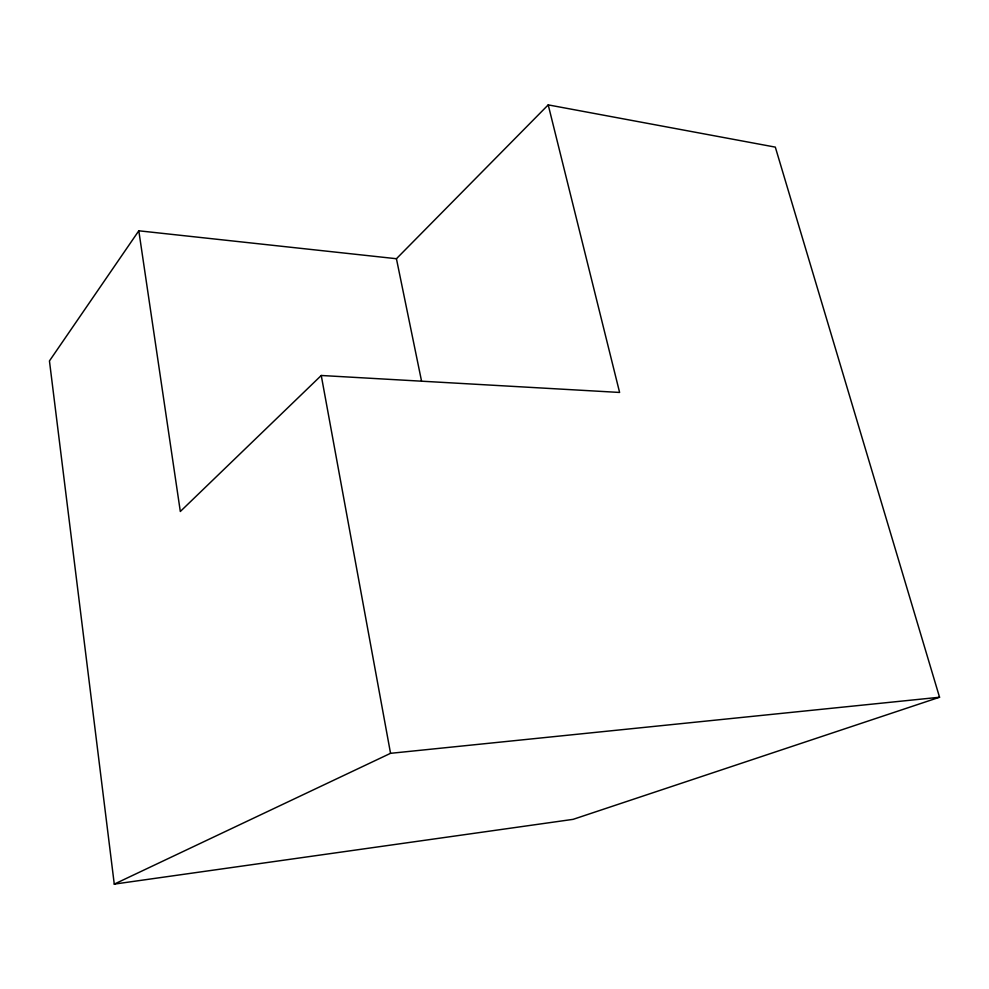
<?xml version="1.0" encoding="UTF-8"?>
<svg xmlns="http://www.w3.org/2000/svg" width="989" height="989" viewBox="0 0 989 989"><rect width="100%" height="100%" fill="white"/><g stroke="black" fill="none" stroke-linecap="round" stroke-linejoin="round"><path stroke-width="1.48" d="M138.806 230.796L49.45 360.936L114.267 884.117L573.101 819.349L939.55 697.245L775.314 147.126L548.215 104.883L396.428 258.722L138.806 230.796L180.319 511.486L321.252 375.486L619.609 392.448L548.215 104.883M114.267 884.117L390.544 753.321L939.55 697.245M396.428 258.722L421.462 380.678M321.252 375.486L390.544 753.321"/></g></svg>
